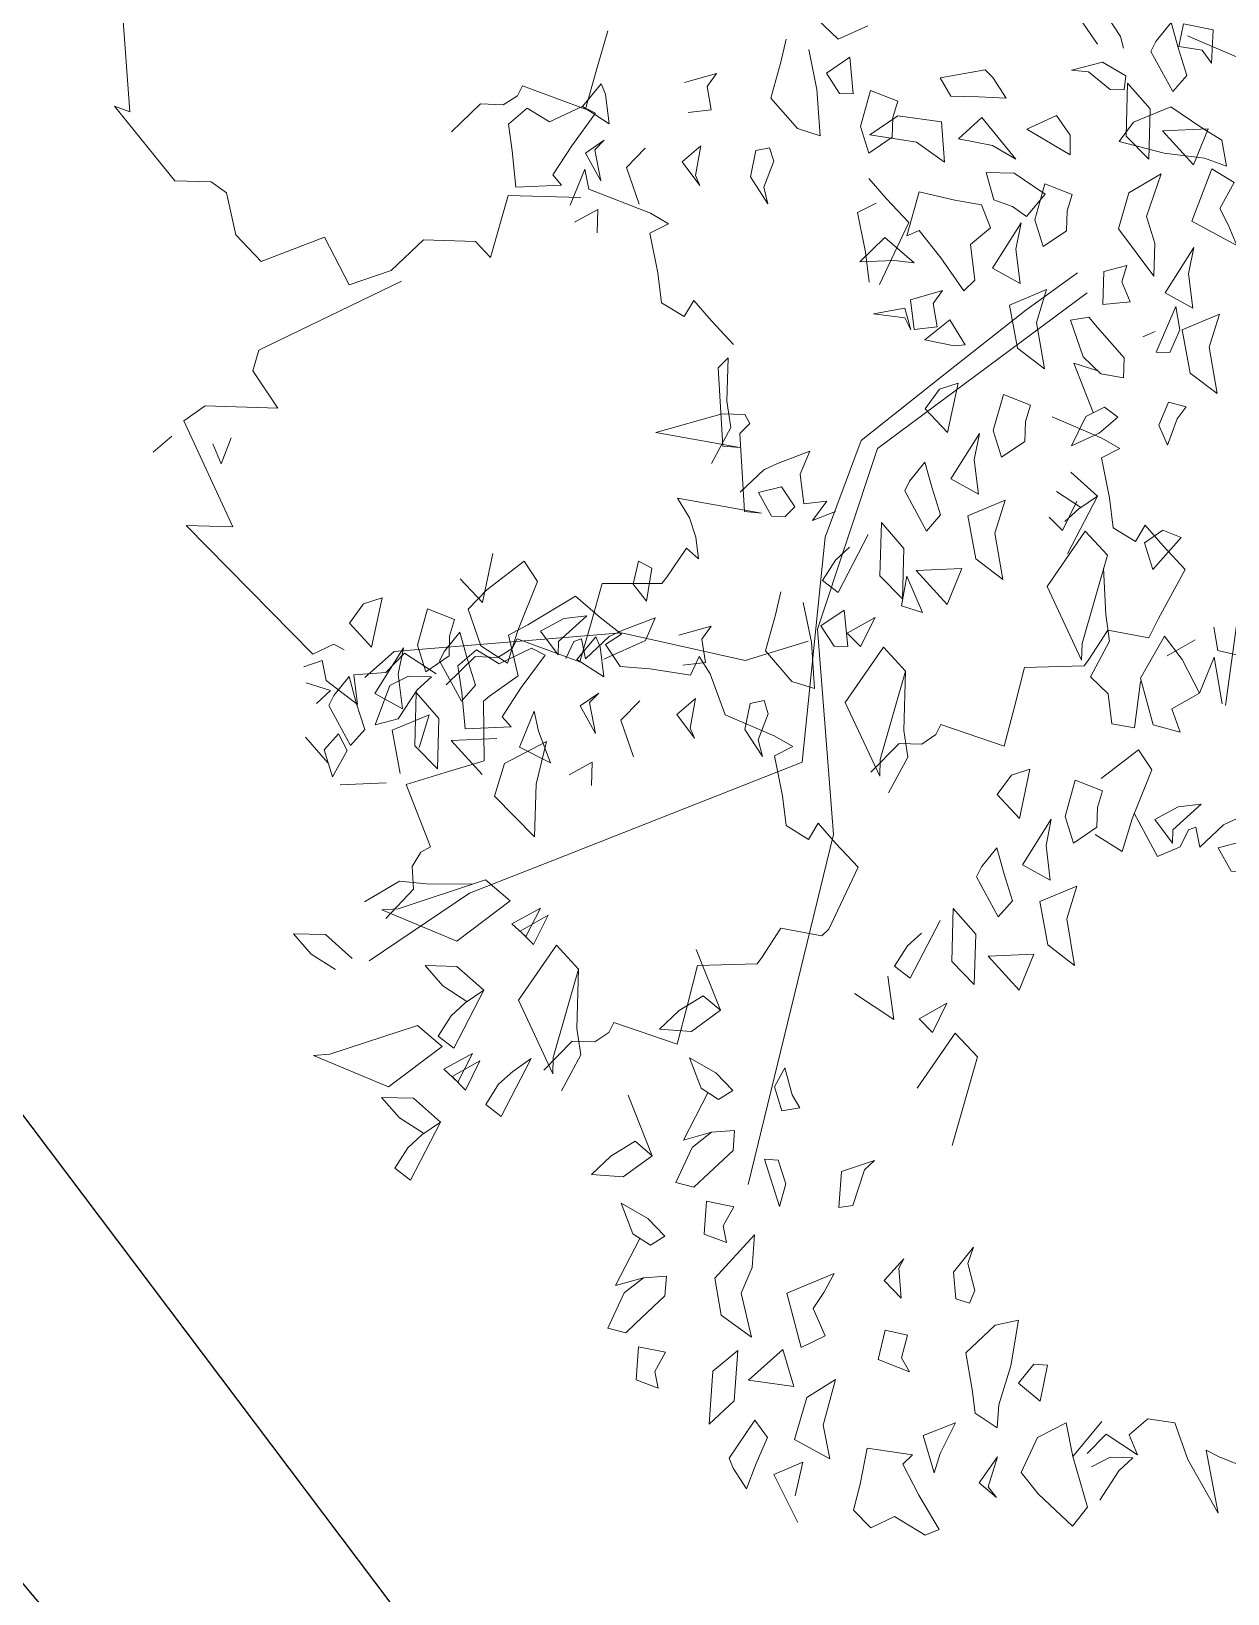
# Model space of a CAD drawing. Extents: x 604418 to 606014, y 1310869 to 1312555.
# Drawn here: x 605597.95 to 605601.96, y 1311190.93 to 1311196.17 of the extents above; entities that cross this region are included whole.
import ezdxf

# ---------------------------------------------------------------- set-up
doc = ezdxf.new("R2010")
doc.units = 0
doc.header["$MEASUREMENT"] = 0
doc.layers.get('0').update_dxf_attribs({"color": 10})
doc.layers.add('0.CARTOGRAFIA', color=8, linetype='Continuous')
doc.layers.add('VPORTS', color=7, linetype='Continuous')
doc.linetypes.add('RAYAXXX', pattern='A,0.8,["XXX",Standard,S=0.08,R=0,X=0,Y=-0.04],-0.22', length=1.02)

# ---------------------------------------------------------------- blocks, each defined once
blk = doc.blocks.new('mmmm')
at = {"color": 57, "lineweight": 5}
for points in [[(579179.2023, 1339731.0708), (579179.1736, 1339730.9913), (579179.1543, 1339730.9515), (579179.3364, 1339730.9913), (579179.183, 1339730.8985), (579179.0776, 1339730.8587), (579179.0681, 1339730.7794), (579179.1161, 1339730.7264), (579179.1736, 1339730.7528), (579179.1161, 1339730.66), (579179.1736, 1339730.607)], [(579177.4547, 1339731.1625), (579177.4834, 1339731.0964), (579177.426, 1339731.1362), (579177.4354, 1339731.0698), (579177.3493, 1339731.0566), (579177.2823, 1339731.0829), (579177.3205, 1339730.9902), (579177.3398, 1339730.9507), (579177.4067, 1339730.8842), (579177.3493, 1339730.8711), (579177.3572, 1339730.8495), (579177.4075, 1339730.8273), (579177.4373, 1339730.7625), (579177.3137, 1339730.6911)], [(579175.0556, 1339730.7826), (579175.113, 1339730.9284), (579175.1418, 1339730.9813)], [(579176.9218, 1339730.924), (579176.8548, 1339730.9106)], [(579176.989, 1339730.9372), (579176.9218, 1339730.924)], [(579176.8349, 1339730.9201), (579176.7677, 1339730.9069)], [(579176.8548, 1339730.9106), (579176.9602, 1339730.8708)], [(579176.8541, 1339730.7743), (579176.8061, 1339730.8536)], [(579176.9602, 1339730.8708), (579176.8643, 1339730.8178)], [(579177.0082, 1339730.7914), (579176.9602, 1339730.8708)], [(579176.1313, 1339730.8087), (579176.1189, 1339730.7576)], [(579176.1313, 1339730.8087), (579176.1669, 1339730.7842)], [(579176.1713, 1339730.4215), (579176.2288, 1339730.5672), (579176.2575, 1339730.6202), (579176.2862, 1339730.5672), (579176.4011, 1339730.5938), (579176.4876, 1339730.607), (579176.5258, 1339730.6731), (579176.4778, 1339730.6997), (579176.5353, 1339730.7527), (579176.6025, 1339730.8191), (579176.7466, 1339730.746), (579176.8041, 1339730.7194), (579176.7851, 1339730.6003), (579176.8713, 1339730.5471), (579176.8905, 1339730.5339), (579176.9, 1339730.3615), (579177.0149, 1339730.3352), (579177.1301, 1339730.3086), (579177.0724, 1339730.123), (579177.1014, 1339730.1099), (579177.1301, 1339730.0701), (579177.1301, 1339730.0039), (579177.2163, 1339729.9243)], [(579176.4906, 1339730.7516), (579176.5099, 1339730.8046)], [(579176.5099, 1339730.8046), (579176.6055, 1339730.725)], [(579176.7974, 1339730.7648), (579176.8643, 1339730.8178)], [(579177.0751, 1339730.8178), (579177.0082, 1339730.7914)], [(579177.0559, 1339730.7385), (579177.0751, 1339730.8178)], [(579176.1189, 1339730.7576), (579176.1861, 1339730.7313)], [(579176.2436, 1339730.7576), (579176.1669, 1339730.7842)], [(579176.1861, 1339730.7313), (579176.2436, 1339730.7576)], [(579176.5288, 1339730.6987), (579176.4906, 1339730.7516)], [(579176.7974, 1339730.7648), (579176.9218, 1339730.6987)], [(579175.9318, 1339730.6775), (579175.9152, 1339730.7127)], [(579176.6055, 1339730.725), (579176.5288, 1339730.6987)], [(579176.9218, 1339730.6987), (579177.0559, 1339730.7385)], [(579176.9315, 1339730.6987), (579177.0656, 1339730.6852)], [(579177.378, 1339730.5796), (579177.426, 1339730.6589), (579177.33, 1339730.6855), (579177.1864, 1339730.7385), (579177.129, 1339730.6987), (579177.2151, 1339730.5928)], [(579179.3077, 1339730.6468), (579179.2215, 1339730.6998), (579179.183, 1339730.7396), (579179.183, 1339730.6732), (579179.2118, 1339730.6202)], [(579177.0656, 1339730.6852), (579177.0559, 1339730.6191)], [(579176.1382, 1339730.5721), (579176.1669, 1339730.6119)], [(579176.1669, 1339730.6119), (579176.2148, 1339730.5589)], [(579176.8163, 1339730.6059), (579176.7397, 1339730.5925)], [(579176.9218, 1339730.5529), (579176.8163, 1339730.6059)], [(579176.9697, 1339730.6059), (579176.9218, 1339730.5529)], [(579177.0559, 1339730.6191), (579176.9697, 1339730.6059)], [(579179.0801, 1339730.6469), (579179.1838, 1339730.5652)], [(579176.1669, 1339730.5191), (579176.1382, 1339730.5721)], [(579176.2148, 1339730.5589), (579176.2531, 1339730.4793)], [(579176.3297, 1339730.4793), (579176.3969, 1339730.5589)], [(579176.4352, 1339730.5059), (579176.3969, 1339730.5589)], [(579176.5672, 1339730.4764), (579176.3969, 1339730.5589)], [(579176.5001, 1339730.5263), (579176.5673, 1339730.5925)], [(579176.5673, 1339730.5925), (579176.8261, 1339730.5263)], [(579176.6055, 1339730.5827), (579176.7397, 1339730.5925)], [(579175.0521, 1339729.855), (579175.0937, 1339729.7701), (579174.9602, 1339729.6228)], [(579176.0338, 1339730.5494), (579176.0135, 1339730.4793)], [(579176.1555, 1339730.5399), (579176.0135, 1339730.4793)], [(579176.2531, 1339730.4793), (579176.1669, 1339730.5191)], [(579176.663, 1339730.4204), (579176.5001, 1339730.5263)], [(579176.8738, 1339730.5263), (579176.663, 1339730.4204)], [(579176.8261, 1339730.5263), (579176.8738, 1339730.5263)], [(579176.4304, 1339730.5109), (579176.3872, 1339730.4395)], [(579176.5001, 1339730.4602), (579176.4139, 1339730.4997)], [(579176.4736, 1339730.4661), (579176.4352, 1339730.5059)], [(579176.4619, 1339730.4204), (579176.5001, 1339730.4602)], [(579178.1285, 1339730.0841), (579177.9656, 1339730.19), (579178.0328, 1339730.2562), (579178.2916, 1339730.19)], [(579177.6781, 1339730.0841), (579177.7166, 1339730.0443), (579177.7769, 1339730.0085), (579177.8101, 1339730.0546), (579177.6399, 1339730.1371)], [(579177.2744, 1339729.9771), (579177.169, 1339730.0301), (579177.0923, 1339730.0166), (579176.92, 1339730.0166), (579176.8528, 1339729.9505), (579177.0156, 1339729.8445), (579177.2265, 1339729.9505), (579177.1788, 1339729.9505), (579176.92, 1339730.0166)], [(579175.4944, 1339729.87), (579175.5519, 1339729.9229), (579175.6191, 1339729.9894), (579175.8012, 1339729.9098)], [(579177.8055, 1339729.9898), (579177.9312, 1339730.0108), (579177.8587, 1339729.8945)], [(579175.5652, 1339729.8931), (579175.5939, 1339729.8401)], [(579175.7088, 1339729.8667), (579175.7952, 1339729.8799)], [(579176.5653, 1339729.8445), (579176.6037, 1339729.8047), (579176.6641, 1339729.7689), (579176.6973, 1339729.815), (579176.527, 1339729.8975)], [(579178.1065, 1339729.0003), (579178.0204, 1339729.0799), (579178.0204, 1339729.146), (579177.9916, 1339729.1858), (579177.9627, 1339729.199), (579178.0204, 1339729.3845), (579177.9052, 1339729.4111), (579177.7903, 1339729.4375), (579177.7808, 1339729.6098), (579177.7616, 1339729.623), (579177.6754, 1339729.6762), (579177.6944, 1339729.7954), (579177.6748, 1339729.8155), (579177.4927, 1339729.8951), (579177.4255, 1339729.8287), (579177.3681, 1339729.7757), (579177.4161, 1339729.7491), (579177.3778, 1339729.6829), (579177.2914, 1339729.6697), (579177.1765, 1339729.6431), (579177.1478, 1339729.6961), (579177.1191, 1339729.6431), (579177.0616, 1339729.4974), (579176.944, 1339729.4502), (579176.8941, 1339729.4165), (579176.9496, 1339729.393), (579176.9343, 1339729.2761), (579176.9295, 1339729.1888), (579176.8674, 1339729.1443), (579176.8363, 1339729.1895), (579176.7891, 1339729.1272), (579176.7295, 1339729.0538), (579176.8163, 1339728.9174), (579176.8484, 1339728.8628), (579176.9651, 1339728.8933), (579177.0264, 1339728.8127), (579177.0414, 1339728.7948), (579177.2139, 1339728.8021), (579177.2512, 1339728.6903), (579177.2889, 1339728.5782), (579177.468, 1339728.6537), (579177.4839, 1339728.6261), (579177.5263, 1339728.6014), (579177.5921, 1339728.6078), (579177.6797, 1339728.5298)], [(579175.5939, 1339729.8401), (579175.7088, 1339729.8667)], [(579176.4625, 1339729.8009), (579176.4912, 1339729.7347), (579176.4338, 1339729.7745), (579176.4432, 1339729.7081), (579176.3571, 1339729.6949), (579176.2901, 1339729.7213), (579176.3283, 1339729.6285), (579176.3476, 1339729.589), (579176.4145, 1339729.5226)], [(579176.7001, 1339729.6484), (579176.7673, 1339729.635), (579176.8727, 1339729.6086), (579176.9589, 1339729.688), (579176.9781, 1339729.7544), (579176.8439, 1339729.7412), (579176.729, 1339729.7146)], [(579179.2218, 1339729.783), (579179.2603, 1339729.6995)], [(579179.2218, 1339729.783), (579179.3206, 1339729.7633)], [(579179.3978, 1339729.773), (579179.2603, 1339729.6995)], [(579175.097, 1339729.6195), (579175.1642, 1339729.606), (579175.2696, 1339729.5797), (579175.3558, 1339729.659), (579175.375, 1339729.7254), (579175.2409, 1339729.7122), (579175.126, 1339729.6856)], [(579176.8411, 1339729.7322), (579176.9018, 1339729.5508), (579176.8321, 1339729.1894), (579176.905, 1339728.5323), (579176.9819, 1339728.449)], [(579176.3336, 1339729.4368), (579176.2282, 1339729.4898), (579176.1515, 1339729.4763), (579176.0263, 1339729.477), (579176.056, 1339729.4488), (579176.2824, 1339729.4685), (579176.2853, 1339729.5176), (579176.2484, 1339729.2733), (579176.1892, 1339729.4636), (579176.1892, 1339729.5298), (579176.2146, 1339729.5455), (579176.2443, 1339729.5173), (579176.4707, 1339729.5369), (579176.4736, 1339729.5861), (579176.4367, 1339729.3418), (579176.4933, 1339729.3781), (579176.5487, 1339729.3981), (579176.6114, 1339729.4068), (579176.5817, 1339729.3716), (579176.6666, 1339729.3164), (579176.6855, 1339729.3027), (579176.6909, 1339729.1302), (579176.8051, 1339729.1011), (579176.9196, 1339729.0718), (579176.8575, 1339728.8877), (579176.8862, 1339728.8738), (579176.914, 1339728.8334), (579176.9124, 1339728.7672), (579176.9966, 1339728.6856)], [(579175.0878, 1339729.1013), (579175.2021, 1339729.0722), (579175.3166, 1339729.0428), (579175.2544, 1339728.8587), (579175.2831, 1339728.8449), (579175.3109, 1339728.8044), (579175.3093, 1339728.7383), (579175.3936, 1339728.6567)], [(579178.1586, 1339729.4776), (579178.2978, 1339729.4107), (579178.2726, 1339729.4915), (579178.2658, 1339729.558), (579178.3235, 1339729.5555), (579178.406, 1339729.4724), (579178.4336, 1339729.4445), (579178.4217, 1339729.392), (579178.3182, 1339729.4365), (579178.2726, 1339729.4915)], [(579175.5964, 1339729.0062), (579175.491, 1339729.046), (579175.5484, 1339729.0594), (579175.6132, 1339729.2397), (579175.642, 1339729.2927), (579175.6707, 1339729.2397), (579175.7856, 1339729.2664), (579175.872, 1339729.2795), (579175.9102, 1339729.3457), (579175.8623, 1339729.3723), (579175.9197, 1339729.4253), (579175.9869, 1339729.4917)], [(579177.7445, 1339729.4324), (579177.9183, 1339729.5073), (579177.9819, 1339729.4248), (579177.9777, 1339729.3321), (579177.9227, 1339729.3876), (579177.8777, 1339729.4561), (579177.9183, 1339729.5073)], [(579176.8055, 1339729.4495), (579176.8345, 1339729.3567)], [(579176.8439, 1339729.4231), (579176.8055, 1339729.4495)], [(579176.9112, 1339729.4363), (579176.8439, 1339729.4231)], [(579176.9206, 1339729.3701), (579176.9112, 1339729.4363)], [(579175.2409, 1339729.3942), (579175.2024, 1339729.4205)], [(579175.2024, 1339729.4205), (579175.2314, 1339729.3278)], [(579175.3081, 1339729.4073), (579175.2409, 1339729.3942)], [(579175.3176, 1339729.3412), (579175.3081, 1339729.4073)], [(579175.4135, 1339729.3807), (579175.4997, 1339729.3675)], [(579175.4612, 1339729.3278), (579175.4135, 1339729.3807)], [(579175.5284, 1339729.3807), (579175.4612, 1339729.3278)], [(579175.4997, 1339729.3675), (579175.5284, 1339729.3807)], [(579177.0643, 1339729.3567), (579177.0166, 1339729.4097)], [(579177.0166, 1339729.4097), (579177.1027, 1339729.3965)], [(579177.1315, 1339729.4097), (579177.0643, 1339729.3567)], [(579177.1027, 1339729.3965), (579177.1315, 1339729.4097)], [(579178.5862, 1339729.2918), (579178.7254, 1339729.2249), (579178.7002, 1339729.3057), (579178.6934, 1339729.3722), (579178.7511, 1339729.3696), (579178.8337, 1339729.2866), (579178.8612, 1339729.2587), (579178.8493, 1339729.2062), (579178.7458, 1339729.2506), (579178.7002, 1339729.3057)], [(579178.1721, 1339729.2466), (579178.3459, 1339729.3214), (579178.4095, 1339729.2389), (579178.4054, 1339729.1463), (579178.3503, 1339729.2017), (579178.3053, 1339729.2702), (579178.3459, 1339729.3214)], [(579176.911, 1339729.0305), (579176.8607, 1339729.0527), (579176.8528, 1339729.0743), (579176.9102, 1339729.0875), (579176.8433, 1339729.1539), (579176.824, 1339729.1934), (579176.7858, 1339729.2862), (579176.8528, 1339729.2598), (579176.9102, 1339729.1404)], [(579177.0276, 1339729.2482), (579177.0851, 1339729.1953)], [(579175.4245, 1339729.2193), (579175.482, 1339729.1663)], [(579175.482, 1339729.1663), (579175.5874, 1339729.2061)], [(579177.0851, 1339729.1953), (579177.1905, 1339729.235)], [(579175.3576, 1339729.1133), (579175.2712, 1339729.0999)], [(579175.3096, 1339729.0337), (579175.3576, 1339729.1133)], [(579176.8742, 1339729.1288), (579176.8455, 1339729.1157)], [(579176.8455, 1339729.1157), (579176.9127, 1339729.0627)], [(579176.9607, 1339729.1423), (579176.8742, 1339729.1288)], [(579176.9127, 1339729.0627), (579176.9607, 1339729.1423)], [(579177.0371, 1339729.1025), (579177.0084, 1339729.1288)], [(579177.0084, 1339729.1288), (579177.0469, 1339729.0759)], [(579177.1262, 1339729.1228), (579177.0371, 1339729.1025)], [(579177.1262, 1339729.1228), (579177.0469, 1339729.0759)], [(579177.2097, 1339729.1157), (579177.2479, 1339729.0495)], [(579177.2769, 1339729.1157), (579177.2097, 1339729.1157)], [(579175.2712, 1339729.0999), (579175.2424, 1339729.0867)], [(579175.2424, 1339729.0867), (579175.3096, 1339729.0337)], [(579175.4053, 1339729.0999), (579175.4438, 1339729.0469)], [(579175.434, 1339729.0735), (579175.4053, 1339729.0999)], [(579175.5231, 1339729.0938), (579175.434, 1339729.0735)], [(579175.5231, 1339729.0938), (579175.4438, 1339729.0469)], [(579175.6066, 1339729.0867), (579175.6448, 1339729.0206)], [(579175.6738, 1339729.0867), (579175.6066, 1339729.0867)], [(579178.1647, 1339729.053), (579178.0593, 1339729.106), (579177.9826, 1339729.0926), (579177.8103, 1339729.0926), (579178.069, 1339729.0264), (579178.1167, 1339729.0264), (579177.9059, 1339728.9205), (579177.7431, 1339729.0264), (579177.8103, 1339729.0926)], [(579175.0587, 1339727.6917), (579175.3612, 1339727.722), (579175.346, 1339727.6766), (579175.5577, 1339727.858), (579175.5577, 1339727.9638), (579175.588, 1339728.0092), (579175.709, 1339728.0394), (579175.7846, 1339728.115), (579175.709, 1339728.2963), (579175.8451, 1339728.3719), (579175.7997, 1339728.4928), (579175.709, 1339728.5835), (579175.709, 1339728.7347), (579175.7543, 1339728.78), (579175.5729, 1339728.8254), (579175.5729, 1339729.037)], [(579177.2152, 1339728.9947), (579177.1235, 1339728.9568)], [(579177.2152, 1339728.9947), (579177.1715, 1339728.9035)], [(579176.903, 1339728.9699), (579176.884, 1339728.9301)], [(579176.884, 1339728.9301), (579176.9317, 1339728.8374)], [(579176.9989, 1339728.9035), (579176.903, 1339728.9699)], [(579177.1235, 1339728.9568), (579177.0661, 1339728.9433)], [(579177.0661, 1339728.9433), (579177.1715, 1339728.9035)], [(579177.0851, 1339728.8505), (579176.9989, 1339728.9035)], [(579176.9317, 1339728.8374), (579176.8935, 1339728.7712)], [(579177.1138, 1339728.8772), (579177.0851, 1339728.8505)], [(579177.1235, 1339728.7446), (579177.1138, 1339728.8772)], [(579177.1486, 1339728.8371), (579177.1581, 1339728.7045), (579177.254, 1339728.7973)], [(579176.6885, 1339728.718), (579176.7557, 1339728.7841), (579176.6121, 1339728.8108)], [(579177.9131, 1339728.7715), (579177.8698, 1339728.7001), (579177.8124, 1339728.6471), (579177.8124, 1339728.7398), (579177.8796, 1339728.8194)], [(579176.8935, 1339728.7712), (579176.9414, 1339728.718)], [(579177.5725, 1339728.7786), (579177.5758, 1339728.6442), (579177.5699, 1339728.5665), (579177.6328, 1339728.4668)], [(579176.8073, 1339728.7048), (579176.7786, 1339728.6252)], [(579176.8553, 1339728.6916), (579176.8073, 1339728.7048)], [(579176.9414, 1339728.718), (579177.0181, 1339728.7314)], [(579177.0181, 1339728.7314), (579177.1235, 1339728.7446)], [(579178.299, 1339728.6564), (579178.2558, 1339728.585), (579178.1984, 1339728.532), (579178.1984, 1339728.6248), (579178.2656, 1339728.7043)], [(579176.9127, 1339728.6916), (579176.8553, 1339728.6916)], [(579176.9607, 1339728.6252), (579176.9127, 1339728.6916)], [(579176.7786, 1339728.6252), (579176.884, 1339728.5989)], [(579176.884, 1339728.5989), (579176.9607, 1339728.6252)], [(579176.9658, 1339728.6553), (579176.9083, 1339728.5625)], [(579176.9753, 1339728.6421), (579176.9753, 1339728.5757)], [(579177.0137, 1339728.6023), (579176.9753, 1339728.6421)], [(579177.0851, 1339728.6387), (579177.133, 1339728.5325)], [(579177.181, 1339728.612), (579177.0851, 1339728.6387)], [(579176.9753, 1339728.5757), (579177.004, 1339728.5227)], [(579177.0999, 1339728.5493), (579177.0137, 1339728.6023)], [(579175.8299, 1339728.5231), (579176.0416, 1339728.115), (579176.1021, 1339728.0998), (579176.208, 1339728.1754), (579176.208, 1339727.9638), (579176.2533, 1339727.9033), (579176.5558, 1339728.0545), (579176.5558, 1339727.9185), (579176.9187, 1339728.2963), (579176.8884, 1339728.3568), (579176.9036, 1339728.387)], [(579176.9702, 1339728.5459), (579176.8935, 1339728.5591)], [(579176.8935, 1339728.5591), (579177.0276, 1339728.4795)], [(579176.9083, 1339728.5625), (579176.9658, 1339728.5095)], [(579177.0698, 1339728.5612), (579176.9702, 1339728.5459)], [(579177.004, 1339728.5227), (579177.1192, 1339728.4829)], [(579177.0698, 1339728.5612), (579177.0276, 1339728.4795)], [(579177.1192, 1339728.4829), (579177.0999, 1339728.5493)], [(579177.133, 1339728.5325), (579177.2577, 1339728.5591)], [(579176.8935, 1339728.4663), (579176.7498, 1339728.4929)], [(579176.7498, 1339728.4929), (579176.7688, 1339728.4397)], [(579176.9658, 1339728.5095), (579176.9753, 1339728.4168)], [(579177.2864, 1339728.5193), (579177.2959, 1339728.3867)], [(579176.7688, 1339728.4397), (579176.8263, 1339728.4002)], [(579176.8263, 1339728.4002), (579176.8935, 1339728.4663)], [(579176.9753, 1339728.4168), (579177.0614, 1339728.4299)], [(579177.0614, 1339728.4299), (579176.9945, 1339728.3372)], [(579177.133, 1339728.4531), (579177.0563, 1339728.4265)], [(579177.181, 1339728.4133), (579177.133, 1339728.4531)], [(579177.8316, 1339728.3877), (579177.7884, 1339728.3163), (579177.7309, 1339728.2634), (579177.7309, 1339728.3561), (579177.7981, 1339728.4357)], [(579176.981, 1339728.4033), (579177.0563, 1339728.4265)], [(579176.981, 1339728.4033), (579177.0371, 1339728.3604)], [(579177.0661, 1339728.3469), (579177.181, 1339728.4133)], [(579177.1479, 1339728.377), (579177.1958, 1339728.4036)], [(579177.1958, 1339728.4036), (579177.2725, 1339728.3638)], [(579177.0027, 1339728.2792), (579177.0232, 1339728.3506)], [(579177.0614, 1339728.3108), (579177.0232, 1339728.3506)], [(579177.0371, 1339728.3604), (579177.0661, 1339728.3469)], [(579177.1958, 1339728.3372), (579177.1479, 1339728.377)], [(579177.2329, 1339728.3493), (579177.1599, 1339728.2818)], [(579177.2725, 1339728.3638), (579177.1958, 1339728.3372)], [(579176.9945, 1339728.3372), (579176.937, 1339728.324)], [(579176.937, 1339728.324), (579176.956, 1339728.271)], [(579176.3745, 1339728.0158), (579176.2978, 1339728.0424)], [(579176.317, 1339727.9895), (579176.3745, 1339728.0158)], [(579176.2978, 1339727.8701), (579176.3457, 1339727.8171)]]:
    blk.add_lwpolyline(points, dxfattribs=at)
at = {"color": 32, "lineweight": 5}
for points in [[(579176.8541, 1339731.0128), (579176.8349, 1339730.9201)], [(579176.9943, 1339730.9467), (579176.7113, 1339730.9781), (579176.4911, 1339730.9781), (579176.0823, 1339731.0095)], [(579175.096, 1339730.5979), (579175.0625, 1339730.5886), (579174.7974, 1339730.4044), (579174.759, 1339730.2955), (579174.2423, 1339730.0777), (579173.9568, 1339729.9118), (579173.7275, 1339729.9672), (579173.3919, 1339729.9542)], [(579175.0871, 1339730.5224), (579174.7084, 1339730.2467), (579173.8957, 1339729.8333), (579173.3865, 1339730.0119)], [(579175.7517, 1339730.4825), (579175.8636, 1339730.3358), (579176.0624, 1339730.0986), (579176.255, 1339729.8691), (579176.5378, 1339729.773), (579177.1924, 1339729.7245), (579177.4974, 1339729.0088), (579177.5991, 1339728.7703), (579177.8038, 1339728.4844)], [(579175.8083, 1339730.5128), (579176.2771, 1339729.9172), (579176.8051, 1339729.7583), (579177.3998, 1339729.8213), (579178.4215, 1339729.6019)]]:
    blk.add_lwpolyline(points, dxfattribs=at)
at = {"color": 57, "lineweight": 5}
for points in [[(579177.4739, 1339731.0168), (579177.4452, 1339731.0434), (579177.3877, 1339731.0036), (579177.4067, 1339730.9372), (579177.4739, 1339730.977)], [(579175.5918, 1339730.8106), (579175.659, 1339730.9431), (579175.6016, 1339730.9168), (579175.5536, 1339730.8902), (579175.4769, 1339730.93), (579175.4385, 1339730.8636)], [(579175.355, 1339730.8909), (579175.3209, 1339730.8315), (579175.2623, 1339730.7399), (579175.3101, 1339730.633), (579175.3669, 1339730.5936), (579175.3971, 1339730.725), (579175.4085, 1339730.8423), (579175.4299, 1339730.906)], [(579175.9081, 1339730.7915), (579176.0327, 1339730.8181), (579176.0902, 1339730.8977), (579175.956, 1339730.8711), (579175.8601, 1339730.8977)], [(579177.359, 1339730.8047), (579177.2823, 1339730.8842), (579177.2918, 1339730.8181), (579177.33, 1339730.7517), (579177.3972, 1339730.8047)], [(579175.0956, 1339730.8263), (579175.1328, 1339730.8543), (579175.0357, 1339730.8564), (579175.021, 1339730.7704), (579175.0867, 1339730.7584)], [(579175.3331, 1339730.7178), (579175.429, 1339730.8106), (579175.3236, 1339730.8504)], [(579175.8027, 1339730.7385), (579175.8448, 1339730.8202), (579175.7452, 1339730.8049), (579175.6685, 1339730.8181)], [(579175.0743, 1339730.6915), (579175.1033, 1339730.678), (579175.2182, 1339730.7444), (579175.1702, 1339730.7842), (579175.0935, 1339730.7576), (579175.0181, 1339730.7344)], [(579175.9753, 1339730.7178), (579175.9753, 1339730.7576), (579175.9081, 1339730.7842), (579175.8412, 1339730.7708)], [(579175.4577, 1339730.7178), (579175.5152, 1339730.6251), (579175.6206, 1339730.5987), (579175.7547, 1339730.7046), (579175.659, 1339730.7046), (579175.5824, 1339730.678)], [(579175.3515, 1339730.6129), (579175.4163, 1339730.6804), (579175.2701, 1339730.6804), (579175.1971, 1339730.6129)], [(579175.2165, 1339730.6035), (579175.2168, 1339730.5631), (579175.1672, 1339730.4989), (579175.1646, 1339730.4492), (579175.1388, 1339730.5387), (579175.1758, 1339730.6072)], [(579175.774, 1339730.6119), (579175.726, 1339730.6251), (579175.7452, 1339730.5589), (579175.8412, 1339730.5589), (579175.8314, 1339730.6385)], [(579175.8889, 1339730.4661), (579175.9943, 1339730.5059), (579176.0422, 1339730.5589), (579176.052, 1339730.6251), (579175.9943, 1339730.6251), (579175.9081, 1339730.5457), (579175.8794, 1339730.5191)], [(579179.0868, 1339730.5429), (579179.1838, 1339730.5652), (579179.3296, 1339730.6118), (579179.3853, 1339730.5695), (579179.2945, 1339730.4675), (579179.2347, 1339730.4171), (579179.1312, 1339730.4615)], [(579177.2516, 1339730.597), (579177.2229, 1339730.5174), (579177.3283, 1339730.491), (579177.405, 1339730.5174), (579177.357, 1339730.5838), (579177.2996, 1339730.5838)], [(579177.7595, 1339730.5308), (579177.6253, 1339730.5042), (579177.5294, 1339730.5308), (579177.5774, 1339730.4246), (579177.702, 1339730.4512)], [(579178.9211, 1339730.4841), (579179.0259, 1339730.4662), (579178.975, 1339730.402), (579178.9194, 1339730.4443)], [(579175.2972, 1339730.4091), (579175.3385, 1339730.3244), (579175.4095, 1339730.452), (579175.353, 1339730.451)], [(579175.5247, 1339730.461), (579175.496, 1339730.3814), (579175.6014, 1339730.3551), (579175.6781, 1339730.3814), (579175.6301, 1339730.4478), (579175.5726, 1339730.4478)], [(579177.4719, 1339730.3716), (579177.5141, 1339730.4533), (579177.4145, 1339730.438), (579177.3378, 1339730.4512)], [(579175.4677, 1339730.2101), (579175.546, 1339730.2344), (579175.5643, 1339730.2888), (579175.592, 1339730.3301), (579175.5257, 1339730.3827), (579175.4672, 1339730.2911)], [(579175.9751, 1339730.3153), (579176.0325, 1339730.3948), (579175.8984, 1339730.3682), (579175.8024, 1339730.3948), (579175.8504, 1339730.2886)], [(579177.2132, 1339730.3318), (579177.2706, 1339730.2923), (579177.3378, 1339730.3585), (579177.1942, 1339730.3851)], [(579177.7307, 1339730.4114), (579177.7402, 1339730.2789), (579177.8362, 1339730.3716)], [(579179.0395, 1339730.3461), (579179.1066, 1339730.3431), (579179.0655, 1339730.2788), (579178.9978, 1339730.2683), (579178.8913, 1339730.2467), (579178.8088, 1339730.3297), (579178.7925, 1339730.3969), (579178.9259, 1339730.3778)], [(579176.2922, 1339730.2778), (579176.2442, 1339730.3442), (579176.1867, 1339730.3442), (579176.1388, 1339730.3574), (579176.1101, 1339730.2778), (579176.2155, 1339730.2514)], [(579177.6253, 1339730.3055), (579177.5104, 1339730.2391), (579177.4814, 1339730.2525), (579177.4253, 1339730.2955), (579177.5007, 1339730.3187), (579177.5774, 1339730.3453)], [(579179.2785, 1339730.3223), (579179.3084, 1339730.3474), (579179.2676, 1339730.2961), (579179.1904, 1339730.3465)], [(579175.3895, 1339730.2263), (579175.4264, 1339730.2948), (579175.3083, 1339730.193), (579175.3723, 1339730.127)], [(579175.7872, 1339730.3174), (579175.6875, 1339730.3021), (579175.6109, 1339730.3153), (579175.745, 1339730.2357)], [(579176.4645, 1339730.185), (579176.5892, 1339730.2117), (579176.6466, 1339730.2912), (579176.5125, 1339730.2646), (579176.4165, 1339730.2912)], [(579175.2509, 1339730.2615), (579175.1923, 1339730.222), (579175.1704, 1339730.1988), (579175.1967, 1339730.0687), (579175.2497, 1339730.1015), (579175.2489, 1339730.1827)], [(579178.6322, 1339730.2447), (579178.5849, 1339730.2603), (579178.6591, 1339730.204), (579178.7363, 1339730.2137), (579178.7476, 1339730.2531), (579178.71, 1339730.2679)], [(579175.8129, 1339730.155), (579175.7812, 1339730.1856), (579175.6781, 1339730.17), (579175.6275, 1339730.2272), (579175.5618, 1339730.1987), (579175.5501, 1339730.1218), (579175.529, 1339730.0176), (579175.6578, 1339729.9847), (579175.6417, 1339730.0204), (579175.7194, 1339730.0852)], [(579176.3016, 1339730.1985), (579176.225, 1339730.2117), (579176.3591, 1339730.1321), (579176.4013, 1339730.2138)], [(579177.7587, 1339730.174), (579177.8235, 1339730.2414), (579177.6772, 1339730.2414), (579177.6042, 1339730.174)], [(579179.1354, 1339730.1295), (579179.0957, 1339730.2225), (579179.1857, 1339730.1806), (579179.2425, 1339730.1646)], [(579175.9579, 1339730.0454), (579175.9727, 1339730.1316), (579175.9693, 1339730.163), (579175.8977, 1339730.1162)], [(579176.6179, 1339730.1719), (579176.6274, 1339730.0393), (579176.7233, 1339730.1321)], [(579177.8794, 1339730.1634), (579177.9274, 1339730.0841), (579177.9656, 1339730.1239)], [(579179.281, 1339729.9508), (579179.1762, 1339729.9686), (579179.1919, 1339730.1006), (579179.2194, 1339730.0727), (579179.3078, 1339730.1218), (579179.4066, 1339730.1839), (579179.4238, 1339730.1433), (579179.372, 1339730.0528), (579179.4073, 1339729.985), (579179.357, 1339729.9339)], [(579176.1003, 1339730.0923), (579176.1578, 1339730.0527), (579176.225, 1339730.1189), (579176.0813, 1339730.1455)], [(579176.3686, 1339730.0129), (579176.3976, 1339729.9995), (579176.5125, 1339730.0659), (579176.4645, 1339730.1057), (579176.3878, 1339730.0791), (579176.3124, 1339730.0559)], [(579175.3104, 1339729.9496), (579175.3676, 1339729.8698), (579175.3851, 1339730.0054), (579175.4409, 1339730.0879), (579175.3249, 1339730.0762)], [(579175.8139, 1339730.0934), (579175.8429, 1339730.0006), (579175.9291, 1339730.014), (579175.9196, 1339730.0802), (579175.8524, 1339730.067)], [(579176.7487, 1339730.061), (579176.6446, 1339730.013), (579176.7308, 1339729.9996)], [(579178.8452, 1339730.0762), (579178.9118, 1339730.06), (579178.9514, 1339730.0847), (579178.9183, 1339729.9933), (579178.8328, 1339730.0105)], [(579178.6239, 1339730.0594), (579178.6887, 1339730.0035), (579178.7387, 1339730.0543), (579178.6521, 1339730.045)], [(579175.7369, 1339729.8511), (579175.7301, 1339729.9501), (579175.7357, 1339730.0088), (579175.6644, 1339729.9216)], [(579175.8958, 1339729.9856), (579175.8867, 1339729.8947), (579175.8675, 1339729.9848), (579175.9299, 1339730.0044)], [(579176.4914, 1339729.9344), (579176.6458, 1339729.9344), (579176.7106, 1339730.0019), (579176.5644, 1339730.0019)], [(579175.2391, 1339729.868), (579175.3446, 1339729.8417), (579175.4212, 1339729.868), (579175.3733, 1339729.9345), (579175.3158, 1339729.9345), (579175.2679, 1339729.9476)], [(579178.3417, 1339729.9659), (579178.3693, 1339729.9383), (579178.4734, 1339729.907), (579178.4811, 1339729.8669), (579178.3758, 1339729.8715)], [(579176.8528, 1339729.8843), (579176.7666, 1339729.9239), (579176.8146, 1339729.8445)], [(579176.8534, 1339729.8471), (579176.748, 1339729.834), (579176.796, 1339729.7676), (579176.8534, 1339729.8074)], [(579178.7337, 1339729.7229), (579178.6725, 1339729.8583), (579178.7287, 1339729.8295), (579178.7755, 1339729.8007), (579178.8538, 1339729.8371), (579178.8893, 1339729.769)], [(579178.9801, 1339729.8713), (579179.113, 1339729.8387), (579179.21, 1339729.8611), (579179.1573, 1339729.7571), (579179.034, 1339729.7892)], [(579175.2504, 1339729.8182), (579175.1449, 1339729.805), (579175.1929, 1339729.7386), (579175.2504, 1339729.7784)], [(579178.1947, 1339729.7451), (579178.2048, 1339729.6934), (579178.1365, 1339729.6701), (579178.0803, 1339729.699), (579178.1581, 1339729.7222)], [(579179.0035, 1339729.7508), (579178.9882, 1339729.6188), (579178.8965, 1339729.7157)], [(579178.3466, 1339729.6473), (579178.3483, 1339729.687), (579178.4166, 1339729.7107), (579178.4829, 1339729.6943)], [(579176.453, 1339729.6818), (579176.3955, 1339729.642), (579176.4145, 1339729.5755), (579176.4817, 1339729.6153), (579176.4817, 1339729.6551)], [(579179.1041, 1339729.6402), (579179.216, 1339729.5688), (579179.2455, 1339729.5809), (579179.3035, 1339729.6213), (579179.2292, 1339729.6479), (579179.1538, 1339729.6779)], [(579177.0548, 1339729.6218), (579177.1315, 1339729.5952), (579177.1794, 1339729.6086), (579177.1027, 1339729.5557), (579177.0261, 1339729.5689), (579177.0166, 1339729.6086)], [(579178.8636, 1339729.6243), (579178.8021, 1339729.5342), (579178.6956, 1339729.5125), (579178.5663, 1339729.6243), (579178.6619, 1339729.6201), (579178.7373, 1339729.5901)], [(579175.4517, 1339729.5929), (579175.5284, 1339729.5663), (579175.5763, 1339729.5797), (579175.4997, 1339729.5267), (579175.423, 1339729.5399), (579175.4135, 1339729.5797)], [(579178.9033, 1339729.5851), (579179.0494, 1339729.5786), (579179.1193, 1339729.5079), (579178.9651, 1339729.5148)], [(579178.1774, 1339729.5089), (579178.1505, 1339729.55), (579178.1002, 1339729.4992), (579178.0585, 1339729.4214), (579178.1463, 1339729.4573)], [(579178.5915, 1339729.5435), (579178.5693, 1339729.4783), (579178.4735, 1339729.4826), (579178.4868, 1339729.5617), (579178.543, 1339729.5325)], [(579178.605, 1339729.3231), (579178.5781, 1339729.3641), (579178.5278, 1339729.3133), (579178.4861, 1339729.2355), (579178.5739, 1339729.2715)], [(579179.0191, 1339729.3577), (579178.997, 1339729.2925), (579178.9011, 1339729.2967), (579178.9144, 1339729.3758), (579178.9706, 1339729.3467)], [(579176.6899, 1339729.22), (579176.7379, 1339729.2598), (579176.6419, 1339729.273), (579176.6227, 1339729.2332)], [(579175.3566, 1339728.94), (579175.3184, 1339728.8739), (579175.3663, 1339728.8207), (579175.443, 1339728.8341), (579175.5484, 1339728.8473), (579175.5387, 1339728.9798), (579175.5099, 1339728.9532), (579175.4238, 1339729.0062), (579175.3278, 1339729.0726), (579175.3089, 1339729.0328)], [(579176.8335, 1339728.9549), (579176.9007, 1339729.0079), (579176.8625, 1339729.0079), (579176.7858, 1339729.0875), (579176.7953, 1339729.0213)], [(579177.2201, 1339728.8614), (579177.3157, 1339728.8351), (579177.4309, 1339728.9542), (579177.2775, 1339728.9542), (579177.1529, 1339728.9808)], [(579177.6842, 1339728.8954), (579177.6365, 1339728.9774), (579177.7201, 1339728.9373)], [(579177.7431, 1339728.9603), (579177.6569, 1339728.9998), (579177.7048, 1339728.9205)], [(579176.7186, 1339728.796), (579176.7761, 1339728.743), (579176.8815, 1339728.7828), (579176.9295, 1339728.8621), (579176.8335, 1339728.8888), (579176.6899, 1339728.9417), (579176.6325, 1339728.9019)], [(579178.2111, 1339728.8342), (579178.2443, 1339728.8804), (579178.074, 1339728.9628), (579178.1123, 1339728.9099), (579178.1507, 1339728.8701)], [(579177.6547, 1339728.5171), (579177.7396, 1339728.7372), (579177.6184, 1339728.889), (579177.5591, 1339728.8157), (579177.65, 1339728.5645)], [(579178.0166, 1339728.6908), (579178.0498, 1339728.7369), (579177.8796, 1339728.8194), (579177.9178, 1339728.7665), (579177.9563, 1339728.7267)], [(579178.1118, 1339728.7096), (579178.0641, 1339728.7915), (579178.1477, 1339728.7515)], [(579178.1707, 1339728.7744), (579178.0845, 1339728.814), (579178.1325, 1339728.7346)], [(579176.8993, 1339728.6782), (579176.9283, 1339728.6648), (579177.0432, 1339728.7312), (579176.9953, 1339728.771), (579176.9186, 1339728.7443), (579176.8432, 1339728.7211)], [(579178.0823, 1339728.3312), (579178.1673, 1339728.5513), (579178.046, 1339728.7032), (579177.9867, 1339728.6299), (579178.0776, 1339728.3787)], [(579178.4026, 1339728.5757), (579178.4358, 1339728.6219), (579178.2656, 1339728.7043), (579178.3038, 1339728.6514), (579178.3423, 1339728.6116)], [(579177.1766, 1339728.5997), (579177.2414, 1339728.6671), (579177.0951, 1339728.6671), (579177.0221, 1339728.5997)]]:
    blk.add_lwpolyline(points, close=True, dxfattribs=at)

msp = doc.modelspace()

# ---------------------------------------------------------------- linework, layer by layer
at = {"color": 32}
msp.add_arc((605699.8091, 1311276.8818), 133.2765, 216.058839, 232.405188, dxfattribs=at)
at = {"layer": 'VPORTS', "color": 251, "linetype": 'RAYAXXX', "ltscale": 10}
msp.add_line((605599.6432, 1311190.2528), (605591.4423, 1311201.1316), dxfattribs=at)

# ---------------------------------------------------------------- block references
at = {"layer": '0.CARTOGRAFIA', "color": 7, "linetype": 'Continuous', "xscale": 1.15518419973696, "yscale": 1.15518419973696, "zscale": 1.15518419973696, "rotation": 268.400513415946}
msp.add_blockref('mmmm', (-922755.9076, 2023188.0043), dxfattribs=at)

doc.saveas('drawing.dxf')
